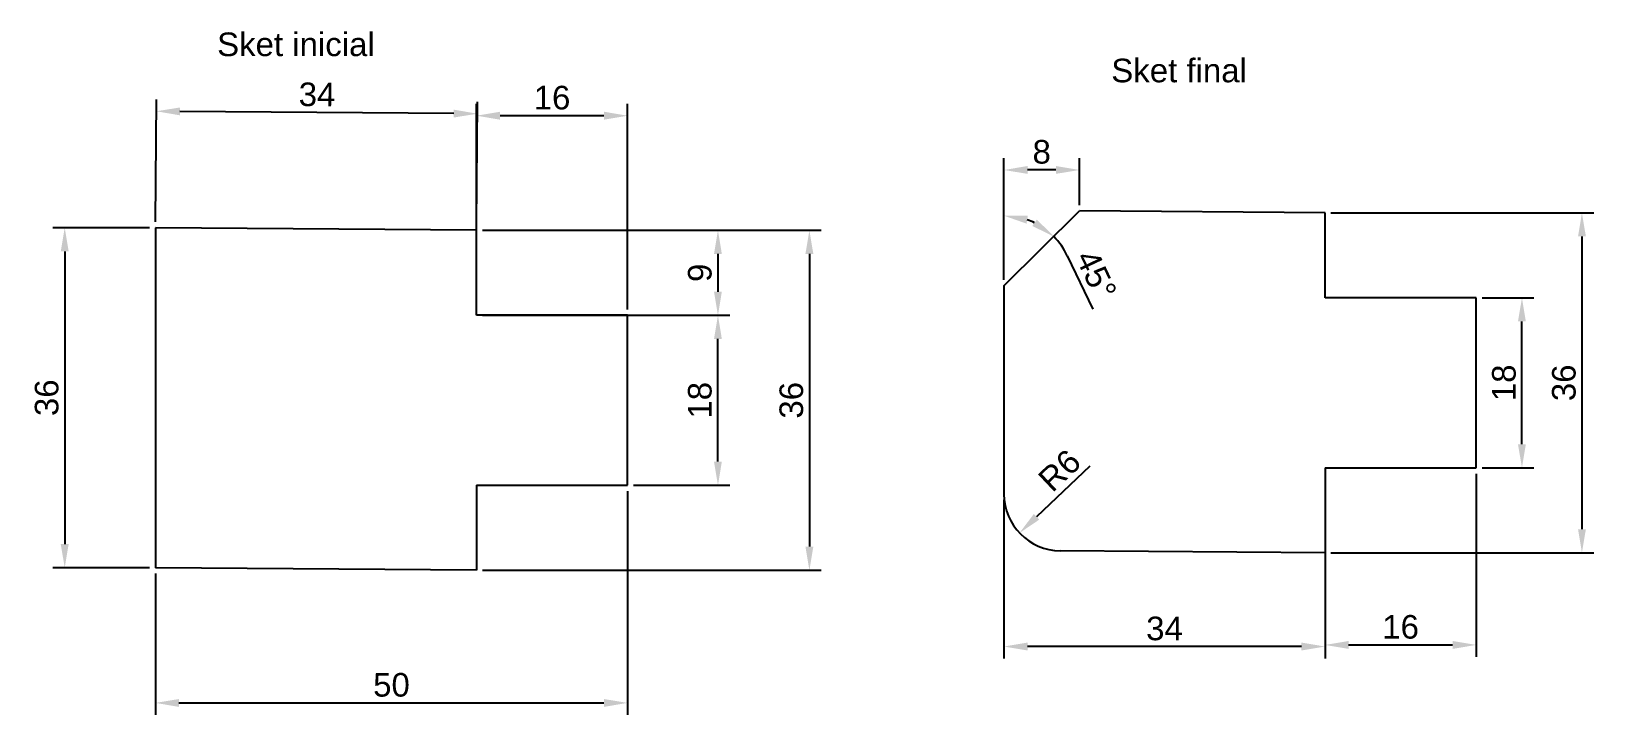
# Model space of a CAD drawing. Header units: millimetres. Extents: x 2633 to 2799, y 850 to 923.
import ezdxf

# ---------------------------------------------------------------- set-up
doc = ezdxf.new("R2010")
doc.units = ezdxf.units.MM
doc.layers.add('cotas', color=22, linetype='Continuous')
doc.layers.add('texto', color=70, linetype='Continuous')
doc.styles.get("Standard").update_dxf_attribs({"font": 'arial.ttf'})
doc.dimstyles.new('ISO-25', dxfattribs={"dimtxt": 2.5, "dimasz": 2.5, "dimexe": 1.25, "dimexo": 0.625, "dimtad": 1, "dimtxsty": 'Standard', "dimcen": 2.5, "dimadec": 0, "dimazin": 0, "dimtfac": 1, "dimtmove": 0, "dimatfit": 3, "dimfxl": 1, "dimarcsym": 0})

# ---------------------------------------------------------------- blocks, each defined once
blk = doc.blocks.new('*D20')
at = {"layer": 'cotas', "color": 0, "lineweight": -2, "transparency": 16777216}
for p, q in [((2736.49, 896.22), (2736.49, 909.12)), ((2744.49, 904.16), (2744.49, 909.12)), ((2741.99, 907.87), (2738.99, 907.87))]:
    blk.add_line(p, q, dxfattribs=at)
at = {"layer": 'cotas', "color": 0, "transparency": 16777216}
for points in [[(2738.99, 908.29), (2738.99, 907.46), (2736.49, 907.87)], [(2741.99, 908.29), (2741.99, 907.46), (2744.49, 907.87)]]:
    blk.add_solid(points, dxfattribs=at)
at = {"layer": 'Defpoints', "color": 0, "transparency": 16777216}
for p in [(2736.49, 907.87), (2744.49, 903.53), (2736.49, 895.59)]:
    blk.add_point(p, dxfattribs=at)
at = {"layer": 'cotas', "color": 0, "transparency": 16777216, "insert": (2740.49, 909.78), "char_height": 2.5, "attachment_point": 5}
blk.add_mtext('8', dxfattribs=at)
blk = doc.blocks.new('*D22')
at = {"layer": 'cotas', "color": 0, "lineweight": -2, "transparency": 16777216}
for p, q in [((2736.49, 896.22), (2736.49, 904.28)), ((2743.2, 898.78), (2745.89, 893.13))]:
    blk.add_line(p, q, dxfattribs=at)
for start, end in [(64.1389, 70.6376), (25.4141, 44.7765)]:
    blk.add_arc((2736.49, 895.59), 7.43, start, end, dxfattribs=at)
at = {"layer": 'cotas', "color": 0, "transparency": 16777216}
for points in [[(2738.88, 902.19), (2739.02, 903.02), (2736.49, 903.03)], [(2739.98, 902.62), (2739.49, 901.94), (2741.77, 900.83)]]:
    blk.add_solid(points, dxfattribs=at)
at = {"layer": 'Defpoints', "color": 0, "transparency": 16777216}
for p in [(2744.49, 903.53), (2738.42, 902.77), (2736.49, 895.59), (2736.49, 895.59), (2736.49, 873.55)]:
    blk.add_point(p, dxfattribs=at)
at = {"layer": 'cotas', "color": 0, "transparency": 16777216, "insert": (2746.26, 896.77), "char_height": 2.5, "attachment_point": 5, "rotation": 295.4141}
blk.add_mtext('45°', dxfattribs=at)
blk = doc.blocks.new('*D23')
at = {"layer": 'cotas', "color": 0, "lineweight": -2, "transparency": 16777216}
blk.add_line((2745.6, 876.49), (2739.95, 871.14), dxfattribs=at)
at = {"layer": 'cotas', "color": 0, "transparency": 16777216}
blk.add_solid([(2739.66, 871.44), (2740.23, 870.84), (2738.13, 869.42)], dxfattribs=at)
at = {"layer": 'Defpoints', "color": 0, "transparency": 16777216}
for p in [(2742.49, 873.55), (2738.13, 869.42)]:
    blk.add_point(p, dxfattribs=at)
at = {"layer": 'cotas', "color": 0, "transparency": 16777216, "insert": (2742.38, 876.05), "char_height": 2.5, "attachment_point": 5, "rotation": 43.3872}
blk.add_mtext('R6', dxfattribs=at)
blk = doc.blocks.new('*D24')
at = {"layer": 'cotas', "color": 0, "lineweight": -2, "transparency": 16777216}
for p, q in [((2787.11, 894.33), (2792.59, 894.33)), ((2791.34, 878.83), (2791.34, 891.83)), ((2787.11, 876.33), (2792.59, 876.33))]:
    blk.add_line(p, q, dxfattribs=at)
at = {"layer": 'cotas', "color": 0, "transparency": 16777216}
for points in [[(2790.92, 891.83), (2791.75, 891.83), (2791.34, 894.33)], [(2790.92, 878.83), (2791.75, 878.83), (2791.34, 876.33)]]:
    blk.add_solid(points, dxfattribs=at)
at = {"layer": 'Defpoints', "color": 0, "transparency": 16777216}
for p in [(2786.49, 894.33), (2791.34, 894.33), (2786.49, 876.33)]:
    blk.add_point(p, dxfattribs=at)
at = {"layer": 'cotas', "color": 0, "transparency": 16777216, "insert": (2789.44, 885.33), "char_height": 2.5, "attachment_point": 5, "rotation": 90}
blk.add_mtext('18', dxfattribs=at)
blk = doc.blocks.new('*D25')
at = {"layer": 'cotas', "color": 0, "lineweight": -2, "transparency": 16777216}
for p, q in [((2771.11, 903.33), (2798.94, 903.33)), ((2797.69, 900.83), (2797.69, 869.83)), ((2771.11, 867.33), (2798.94, 867.33))]:
    blk.add_line(p, q, dxfattribs=at)
at = {"layer": 'cotas', "color": 0, "transparency": 16777216}
for points in [[(2797.28, 900.83), (2798.11, 900.83), (2797.69, 903.33)], [(2797.28, 869.83), (2798.11, 869.83), (2797.69, 867.33)]]:
    blk.add_solid(points, dxfattribs=at)
at = {"layer": 'Defpoints', "color": 0, "transparency": 16777216}
for p in [(2770.49, 903.33), (2770.49, 867.33), (2797.69, 867.33)]:
    blk.add_point(p, dxfattribs=at)
at = {"layer": 'cotas', "color": 0, "transparency": 16777216, "insert": (2795.79, 885.33), "char_height": 2.5, "attachment_point": 5, "rotation": 90}
blk.add_mtext('36', dxfattribs=at)
blk = doc.blocks.new('*D26')
at = {"layer": 'cotas', "color": 0, "lineweight": -2, "transparency": 16777216}
for p, q in [((2736.49, 872.92), (2736.49, 856.15)), ((2770.49, 866.7), (2770.49, 856.15)), ((2767.99, 857.4), (2738.99, 857.4))]:
    blk.add_line(p, q, dxfattribs=at)
at = {"layer": 'cotas', "color": 0, "transparency": 16777216}
for points in [[(2738.99, 857.82), (2738.99, 856.98), (2736.49, 857.4)], [(2767.99, 857.82), (2767.99, 856.98), (2770.49, 857.4)]]:
    blk.add_solid(points, dxfattribs=at)
at = {"layer": 'Defpoints', "color": 0, "transparency": 16777216}
for p in [(2736.49, 873.55), (2770.49, 867.33), (2736.49, 857.4)]:
    blk.add_point(p, dxfattribs=at)
at = {"layer": 'cotas', "color": 0, "transparency": 16777216, "insert": (2753.49, 859.3), "char_height": 2.5, "attachment_point": 5}
blk.add_mtext('34', dxfattribs=at)
blk = doc.blocks.new('*D27')
at = {"layer": 'cotas', "color": 0, "lineweight": -2, "transparency": 16777216}
for p, q in [((2770.49, 875.7), (2770.49, 856.32)), ((2786.49, 875.7), (2786.49, 856.32)), ((2772.99, 857.57), (2783.99, 857.57))]:
    blk.add_line(p, q, dxfattribs=at)
at = {"layer": 'cotas', "color": 0, "transparency": 16777216}
for points in [[(2772.99, 857.99), (2772.99, 857.15), (2770.49, 857.57)], [(2783.99, 857.99), (2783.99, 857.15), (2786.49, 857.57)]]:
    blk.add_solid(points, dxfattribs=at)
at = {"layer": 'Defpoints', "color": 0, "transparency": 16777216}
for p in [(2770.49, 876.33), (2786.49, 876.33), (2786.49, 857.57)]:
    blk.add_point(p, dxfattribs=at)
at = {"layer": 'cotas', "color": 0, "transparency": 16777216, "insert": (2778.49, 859.47), "char_height": 2.5, "attachment_point": 5}
blk.add_mtext('16', dxfattribs=at)
blk = doc.blocks.new('*D28')
at = {"layer": 'cotas', "color": 0, "lineweight": -2, "transparency": 16777216}
for p, q in [((2646.65, 902.37), (2646.75, 915.34)), ((2680.65, 902.11), (2680.75, 915.08)), ((2678.24, 913.85), (2649.24, 914.07))]:
    blk.add_line(p, q, dxfattribs=at)
at = {"layer": 'cotas', "color": 0, "transparency": 16777216}
for points in [[(2649.24, 914.49), (2649.24, 913.66), (2646.74, 914.09)], [(2678.24, 914.26), (2678.24, 913.43), (2680.74, 913.83)]]:
    blk.add_solid(points, dxfattribs=at)
at = {"layer": 'Defpoints', "color": 0, "transparency": 16777216}
for p in [(2646.74, 914.09), (2646.64, 901.75), (2680.64, 901.48)]:
    blk.add_point(p, dxfattribs=at)
at = {"layer": 'cotas', "color": 0, "transparency": 16777216, "insert": (2663.76, 915.86), "char_height": 2.5, "attachment_point": 5, "rotation": 359.553}
blk.add_mtext('34', dxfattribs=at)
blk = doc.blocks.new('*D29')
at = {"layer": 'cotas', "color": 0, "lineweight": -2, "transparency": 16777216}
for p, q in [((2680.64, 893.11), (2680.64, 914.87)), ((2694.14, 913.62), (2683.14, 913.62)), ((2696.64, 893.11), (2696.64, 914.87))]:
    blk.add_line(p, q, dxfattribs=at)
at = {"layer": 'cotas', "color": 0, "transparency": 16777216}
for points in [[(2683.14, 914.04), (2683.14, 913.2), (2680.64, 913.62)], [(2694.14, 914.04), (2694.14, 913.2), (2696.64, 913.62)]]:
    blk.add_solid(points, dxfattribs=at)
at = {"layer": 'Defpoints', "color": 0, "transparency": 16777216}
for p in [(2680.64, 913.62), (2680.64, 892.48), (2696.64, 892.48)]:
    blk.add_point(p, dxfattribs=at)
at = {"layer": 'cotas', "color": 0, "transparency": 16777216, "insert": (2688.64, 915.52), "char_height": 2.5, "attachment_point": 5}
blk.add_mtext('16', dxfattribs=at)
blk = doc.blocks.new('*D30')
at = {"layer": 'cotas', "color": 0, "lineweight": -2, "transparency": 16777216}
for p, q in [((2646.02, 901.75), (2635.79, 901.75)), ((2637.04, 899.25), (2637.04, 868.25)), ((2646.02, 865.75), (2635.79, 865.75))]:
    blk.add_line(p, q, dxfattribs=at)
at = {"layer": 'cotas', "color": 0, "transparency": 16777216}
for points in [[(2636.62, 899.25), (2637.46, 899.25), (2637.04, 901.75)], [(2636.62, 868.25), (2637.46, 868.25), (2637.04, 865.75)]]:
    blk.add_solid(points, dxfattribs=at)
at = {"layer": 'Defpoints', "color": 0, "transparency": 16777216}
for p in [(2646.64, 901.75), (2637.04, 865.75), (2646.64, 865.75)]:
    blk.add_point(p, dxfattribs=at)
at = {"layer": 'cotas', "color": 0, "transparency": 16777216, "insert": (2635.14, 883.75), "char_height": 2.5, "attachment_point": 5, "rotation": 90}
blk.add_mtext('36', dxfattribs=at)
blk = doc.blocks.new('*D31')
at = {"layer": 'cotas', "color": 0, "lineweight": -2, "transparency": 16777216}
for p, q in [((2696.64, 873.86), (2696.64, 850.18)), ((2646.64, 865.12), (2646.64, 850.18)), ((2649.14, 851.43), (2694.14, 851.43))]:
    blk.add_line(p, q, dxfattribs=at)
at = {"layer": 'cotas', "color": 0, "transparency": 16777216}
for points in [[(2649.14, 851.84), (2649.14, 851.01), (2646.64, 851.43)], [(2694.14, 851.84), (2694.14, 851.01), (2696.64, 851.43)]]:
    blk.add_solid(points, dxfattribs=at)
at = {"layer": 'Defpoints', "color": 0, "transparency": 16777216}
for p in [(2696.64, 874.48), (2646.64, 865.75), (2696.64, 851.43)]:
    blk.add_point(p, dxfattribs=at)
at = {"layer": 'cotas', "color": 0, "transparency": 16777216, "insert": (2671.64, 853.33), "char_height": 2.5, "attachment_point": 5}
blk.add_mtext('50', dxfattribs=at)
blk = doc.blocks.new('*D32')
at = {"layer": 'cotas', "color": 0, "lineweight": -2, "transparency": 16777216}
for p, q in [((2697.27, 892.48), (2707.46, 892.48)), ((2706.21, 876.98), (2706.21, 889.98)), ((2697.27, 874.48), (2707.46, 874.48))]:
    blk.add_line(p, q, dxfattribs=at)
at = {"layer": 'cotas', "color": 0, "transparency": 16777216}
for points in [[(2705.79, 889.98), (2706.62, 889.98), (2706.21, 892.48)], [(2705.79, 876.98), (2706.62, 876.98), (2706.21, 874.48)]]:
    blk.add_solid(points, dxfattribs=at)
at = {"layer": 'Defpoints', "color": 0, "transparency": 16777216}
for p in [(2696.64, 892.48), (2706.21, 892.48), (2696.64, 874.48)]:
    blk.add_point(p, dxfattribs=at)
at = {"layer": 'cotas', "color": 0, "transparency": 16777216, "insert": (2704.3, 883.48), "char_height": 2.5, "attachment_point": 5, "rotation": 90}
blk.add_mtext('18', dxfattribs=at)
blk = doc.blocks.new('*D33')
at = {"layer": 'cotas', "color": 0, "lineweight": -2, "transparency": 16777216}
for p, q in [((2681.27, 901.48), (2717.14, 901.48)), ((2715.89, 898.98), (2715.89, 867.98)), ((2681.27, 865.48), (2717.14, 865.48))]:
    blk.add_line(p, q, dxfattribs=at)
at = {"layer": 'cotas', "color": 0, "transparency": 16777216}
for points in [[(2715.47, 898.98), (2716.31, 898.98), (2715.89, 901.48)], [(2715.47, 867.98), (2716.31, 867.98), (2715.89, 865.48)]]:
    blk.add_solid(points, dxfattribs=at)
at = {"layer": 'Defpoints', "color": 0, "transparency": 16777216}
for p in [(2680.64, 901.48), (2680.64, 865.48), (2715.89, 865.48)]:
    blk.add_point(p, dxfattribs=at)
at = {"layer": 'cotas', "color": 0, "transparency": 16777216, "insert": (2713.99, 883.48), "char_height": 2.5, "attachment_point": 5, "rotation": 90}
blk.add_mtext('36', dxfattribs=at)
blk = doc.blocks.new('*D34')
at = {"layer": 'cotas', "color": 0, "lineweight": -2, "transparency": 16777216}
for p, q in [((2681.27, 901.48), (2707.46, 901.48)), ((2706.21, 898.98), (2706.21, 894.98)), ((2681.27, 892.48), (2707.46, 892.48))]:
    blk.add_line(p, q, dxfattribs=at)
at = {"layer": 'cotas', "color": 0, "transparency": 16777216}
for points in [[(2705.79, 898.98), (2706.62, 898.98), (2706.21, 901.48)], [(2705.79, 894.98), (2706.62, 894.98), (2706.21, 892.48)]]:
    blk.add_solid(points, dxfattribs=at)
at = {"layer": 'Defpoints', "color": 0, "transparency": 16777216}
for p in [(2680.64, 901.48), (2680.64, 892.48), (2706.21, 892.48)]:
    blk.add_point(p, dxfattribs=at)
at = {"layer": 'cotas', "color": 0, "transparency": 16777216, "insert": (2704.3, 896.98), "char_height": 2.5, "attachment_point": 5, "rotation": 90}
blk.add_mtext('9', dxfattribs=at)

msp = doc.modelspace()

# ---------------------------------------------------------------- linework, layer by layer
for p, q in [((2736.491, 895.592), (2744.49, 903.53)), ((2770.489, 903.327), (2744.49, 903.53)), ((2680.644, 901.481), (2646.645, 901.747)), ((2646.645, 901.747), (2646.645, 865.747)), ((2770.489, 894.327), (2770.489, 903.327)), ((2680.644, 892.481), (2680.644, 901.481)), ((2736.491, 895.592), (2736.491, 873.546)), ((2786.489, 894.327), (2770.489, 894.327)), ((2786.489, 876.327), (2786.489, 894.327)), ((2696.644, 892.481), (2680.644, 892.481)), ((2696.644, 874.481), (2696.644, 892.481)), ((2770.489, 876.327), (2786.489, 876.327)), ((2770.489, 876.327), (2770.489, 867.327)), ((2680.644, 874.481), (2696.644, 874.481)), ((2680.644, 874.481), (2680.644, 865.481)), ((2770.489, 867.327), (2742.444, 867.546)), ((2680.644, 865.481), (2646.645, 865.747))]:
    msp.add_line(p, q)
msp.add_arc((2742.491, 873.546), 6, 180, 269.55303)

# ---------------------------------------------------------------- texts
at = {"layer": 'texto', "char_height": 2.5, "attachment_point": 1}
for s, width, insert in [('Sket inicial', 26.65373, (2653.179, 922.432)), ('Sket final', 27.48666, (2747.855, 919.658))]:
    msp.add_mtext_dynamic_manual_height_columns(s, width=width, gutter_width=12.5, heights=[0], dxfattribs=dict(at, insert=insert))

# ---------------------------------------------------------------- dimensions: what is measured, and where the dimension line sits
at = {"layer": 'cotas'}
dim = msp.add_aligned_dim(p1=(2680.644, 901.481), p2=(2646.645, 901.747), distance=-12.346, dimstyle='ISO-25', dxfattribs=at)
dim.commit()
dim.dimension.update_dxf_attribs({"geometry": '*D28', "text_midpoint": (2663.755, 915.862)})
for base, p1, p2, picture, middle in [((2680.644, 913.622), (2696.644, 892.481), (2680.644, 892.481), '*D29', (2688.644, 915.523)), ((2736.491, 907.874), (2744.49, 903.53), (2736.491, 895.592), '*D20', (2740.49, 909.775)), ((2786.489, 857.571), (2770.489, 876.327), (2786.489, 876.327), '*D27', (2778.489, 859.472)), ((2696.644, 851.425), (2646.645, 865.747), (2696.644, 874.481), '*D31', (2671.644, 853.327)), ((2736.491, 857.399), (2770.489, 867.327), (2736.491, 873.546), '*D26', (2753.49, 859.301))]:
    dim = msp.add_linear_dim(base=base, p1=p1, p2=p2, dimstyle='ISO-25', dxfattribs=at)
    dim.commit()
    dim.dimension.update_dxf_attribs({"geometry": picture, "text_midpoint": middle})
dim = msp.add_angular_dim_2l(base=(2738.424, 902.77), line1=((2736.491, 895.592), (2736.491, 873.546)), line2=((2736.491, 895.592), (2744.49, 903.53)), dimstyle='ISO-25', dxfattribs=at)
dim.commit()
dim.dimension.update_dxf_attribs({"geometry": '*D22', "text_midpoint": (2746.259, 896.771)})
for base, p1, p2, picture, middle in [((2637.039, 865.747), (2646.645, 901.747), (2646.645, 865.747), '*D30', (2635.137, 883.747)), ((2797.692, 867.327), (2770.489, 903.327), (2770.489, 867.327), '*D25', (2795.79, 885.327)), ((2715.89, 865.481), (2680.644, 901.481), (2680.644, 865.481), '*D33', (2713.987, 883.481)), ((2706.206, 892.481), (2680.644, 901.481), (2680.644, 892.481), '*D34', (2704.305, 896.981)), ((2791.337, 894.327), (2786.489, 876.327), (2786.489, 894.327), '*D24', (2789.436, 885.327)), ((2706.206, 892.481), (2696.644, 874.481), (2696.644, 892.481), '*D32', (2704.305, 883.481))]:
    dim = msp.add_linear_dim(base=base, p1=p1, p2=p2, angle=90, dimstyle='ISO-25', dxfattribs=at)
    dim.commit()
    dim.dimension.update_dxf_attribs({"geometry": picture, "text_midpoint": middle})
dim = msp.add_radius_dim(center=(2742.491, 873.546), mpoint=(2738.13, 869.424), dimstyle='ISO-25', dxfattribs=at)
dim.commit()
dim.dimension.update_dxf_attribs({"geometry": '*D23', "text_midpoint": (2743.682, 874.672), "dimtype": 164})

doc.saveas('drawing.dxf')
